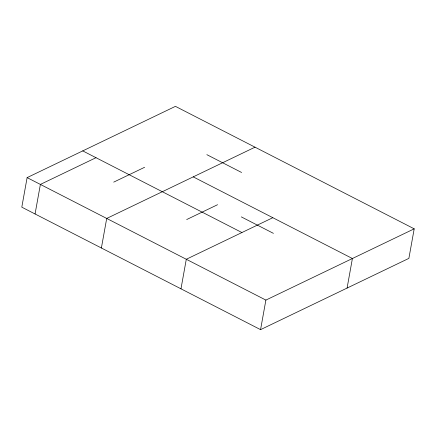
<?xml version="1.0" encoding="UTF-8"?>
<svg xmlns="http://www.w3.org/2000/svg" width="436" height="436" viewBox="0 0 436 436"><rect width="100%" height="100%" fill="white"/><g stroke="black" fill="none" stroke-linecap="round" stroke-linejoin="round"><path stroke-width="0.65" d="M27.119 177.621L21.8 207.171L260.565 329.643L408.881 258.379L414.2 228.829L175.435 106.357L27.119 177.621L265.884 300.093L414.2 228.829M35.065 213.978L40.385 184.423L96.002 157.701M101.386 247.997L106.706 218.447L255.022 147.177M180.978 288.823L186.297 259.267L272.811 217.7M260.565 329.643L265.884 300.093M347.083 288.076L352.402 258.521L193.224 176.874M113.714 182.134L144.61 167.288M186.668 219.559L217.569 204.707M206.849 154.66L241.604 172.487M241.315 216.888L273.416 233.353M82.736 150.894L241.915 232.546"/></g></svg>
